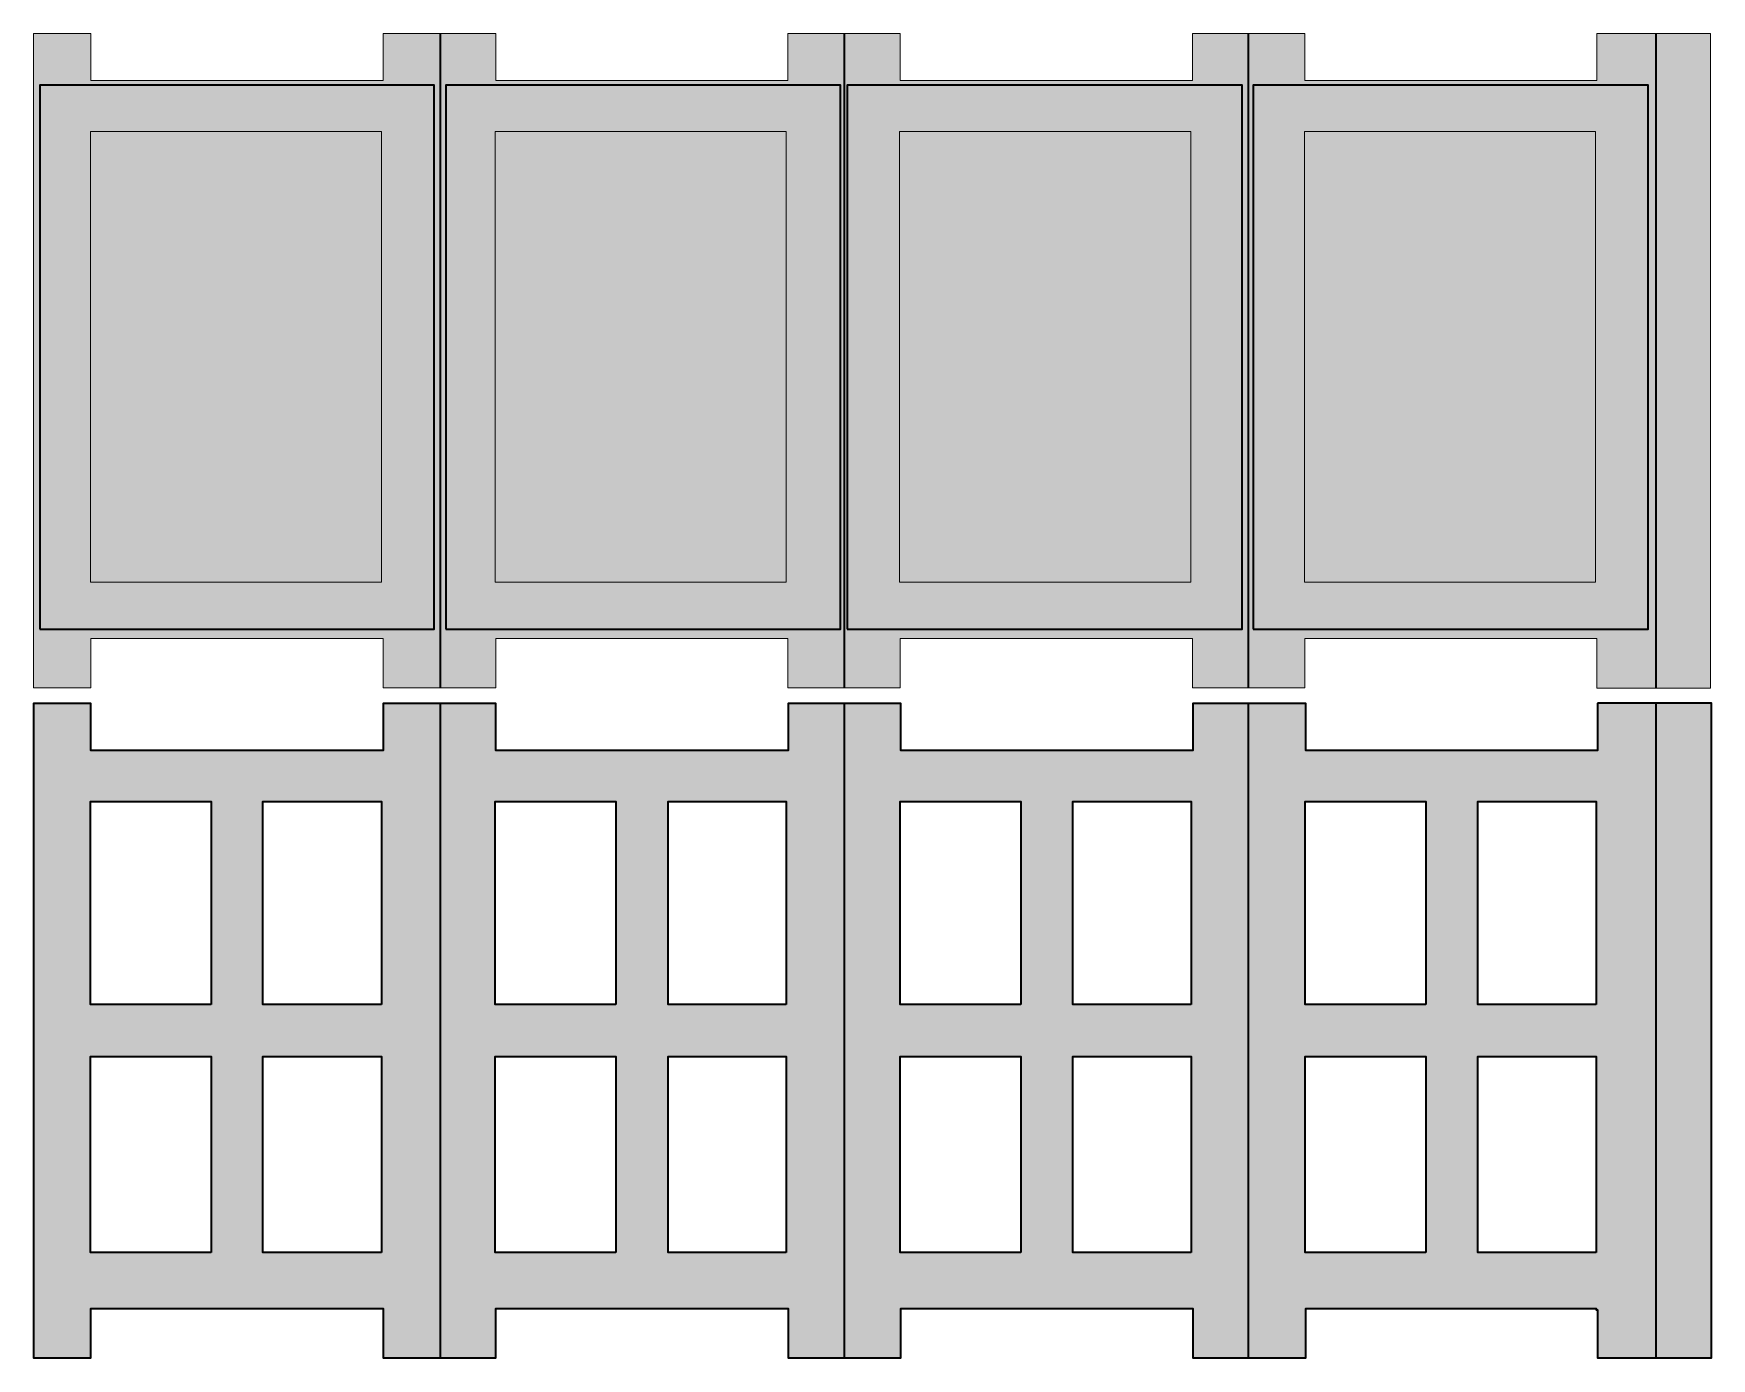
# Model space of a CAD drawing. Header units: inches. Extents: x 0.1 to 10.4, y -16.7 to -0.1.
# Drawn here: x 0.13 to 10.43, y -8.24 to -0.11 of the extents above; entities that cross this region are included whole.
import ezdxf

# ---------------------------------------------------------------- set-up
doc = ezdxf.new("R2010")
doc.units = ezdxf.units.IN
doc.header["$MEASUREMENT"] = 0
for name, color, linetype in [('Layer 1', 7, 'Continuous'), ('Layer 2', 7, 'Continuous'), ('Layer 5', 7, 'Continuous')]:
    doc.layers.add(name, color=color, linetype=linetype)

msp = doc.modelspace()

# ---------------------------------------------------------------- hatches: boundary and pattern name
at = {"layer": 'Layer 1', "true_color": 0x744c28}
h = msp.add_hatch(color=27, dxfattribs=at)
h.dxf.hatch_style = 2
h.paths.add_polyline_path([(10.082, -0.107), (9.729, -0.107), (9.727, -0.107), (9.727, -0.395), (7.935, -0.395), (7.935, -0.107), (7.597, -0.107), (7.583, -0.107), (7.244, -0.107), (7.244, -0.395), (5.45, -0.395), (5.45, -0.107), (5.113, -0.107), (5.098, -0.107), (4.761, -0.107), (4.761, -0.395), (2.967, -0.395), (2.967, -0.107), (2.628, -0.107), (2.615, -0.107), (2.276, -0.107), (2.276, -0.395), (0.482, -0.395), (0.482, -0.107), (0.129, -0.107), (0.129, -0.395), (0.129, -0.418), (0.129, -3.812), (0.129, -3.82), (0.129, -4.123), (0.482, -4.123), (0.482, -3.82), (2.276, -3.82), (2.276, -4.123), (2.615, -4.123), (2.628, -4.123), (2.967, -4.123), (2.967, -3.82), (4.761, -3.82), (4.761, -4.123), (5.098, -4.123), (5.113, -4.123), (5.45, -4.123), (5.45, -3.82), (7.244, -3.82), (7.244, -4.123), (7.583, -4.123), (7.597, -4.123), (7.935, -4.123), (7.935, -3.82), (9.727, -3.82), (9.727, -4.126), (10.426, -4.126), (10.426, -0.107)])
h.paths.add_polyline_path([(2.265, -3.476), (0.478, -3.476), (0.478, -0.708), (2.265, -0.708)])
h.paths.add_polyline_path([(4.75, -3.476), (2.963, -3.476), (2.963, -0.708), (4.75, -0.708)])
h.paths.add_polyline_path([(7.234, -3.476), (5.447, -3.476), (5.447, -0.708), (7.234, -0.708)])
h.paths.add_polyline_path([(9.719, -3.476), (7.932, -3.476), (7.932, -0.708), (9.719, -0.708)])
at = {"layer": 'Layer 2', "true_color": 0x744c28}
h = msp.add_hatch(color=27, dxfattribs=at)
h.dxf.hatch_style = 2
h.paths.add_polyline_path([(9.732, -4.218), (9.732, -4.509), (7.94, -4.509), (7.94, -4.22), (7.6, -4.22), (7.588, -4.22), (7.248, -4.22), (7.248, -4.509), (5.454, -4.509), (5.454, -4.22), (5.114, -4.22), (5.102, -4.22), (4.762, -4.22), (4.762, -4.509), (2.968, -4.509), (2.968, -4.22), (2.628, -4.22), (2.615, -4.22), (2.276, -4.22), (2.276, -4.509), (0.482, -4.509), (0.482, -4.22), (0.129, -4.22), (0.129, -4.509), (0.129, -4.531), (0.129, -7.926), (0.129, -7.934), (0.129, -8.237), (0.482, -8.237), (0.482, -7.934), (2.276, -7.934), (2.276, -8.237), (2.615, -8.237), (2.628, -8.237), (2.968, -8.237), (2.968, -7.934), (4.762, -7.934), (4.762, -8.237), (5.102, -8.237), (5.114, -8.237), (5.454, -8.237), (5.454, -7.934), (7.248, -7.934), (7.248, -8.237), (7.588, -8.237), (7.6, -8.237), (7.94, -8.237), (7.94, -7.934), (9.723, -7.934), (9.723, -7.943), (9.732, -7.943), (9.732, -8.237), (9.734, -8.237), (10.086, -8.237), (10.431, -8.237), (10.431, -4.218)])
h.paths.add_polyline_path([(1.219, -7.59), (0.478, -7.59), (0.478, -6.388), (1.219, -6.388)])
h.paths.add_polyline_path([(1.219, -6.069), (0.478, -6.069), (0.478, -4.822), (1.219, -4.822)])
h.paths.add_polyline_path([(2.265, -7.59), (1.538, -7.59), (1.538, -6.388), (2.265, -6.388)])
h.paths.add_polyline_path([(2.265, -6.069), (1.538, -6.069), (1.538, -4.822), (2.265, -4.822)])
h.paths.add_polyline_path([(3.705, -7.59), (2.964, -7.59), (2.964, -6.388), (3.705, -6.388)])
h.paths.add_polyline_path([(3.705, -6.069), (2.964, -6.069), (2.964, -4.822), (3.705, -4.822)])
h.paths.add_polyline_path([(4.751, -7.59), (4.025, -7.59), (4.025, -6.388), (4.751, -6.388)])
h.paths.add_polyline_path([(4.751, -6.069), (4.025, -6.069), (4.025, -4.822), (4.751, -4.822)])
h.paths.add_polyline_path([(6.191, -7.59), (5.45, -7.59), (5.45, -6.388), (6.191, -6.388)])
h.paths.add_polyline_path([(6.191, -6.069), (5.45, -6.069), (5.45, -4.822), (6.191, -4.822)])
h.paths.add_polyline_path([(7.237, -7.59), (6.511, -7.59), (6.511, -6.388), (7.237, -6.388)])
h.paths.add_polyline_path([(7.237, -6.069), (6.511, -6.069), (6.511, -4.822), (7.237, -4.822)])
h.paths.add_polyline_path([(8.677, -7.59), (7.936, -7.59), (7.936, -6.388), (8.677, -6.388)])
h.paths.add_polyline_path([(8.677, -6.069), (7.936, -6.069), (7.936, -4.822), (8.677, -4.822)])
h.paths.add_polyline_path([(9.723, -7.59), (8.997, -7.59), (8.997, -6.388), (9.723, -6.388)])
h.paths.add_polyline_path([(9.723, -6.069), (8.997, -6.069), (8.997, -4.822), (9.723, -4.822)])
at = {"layer": 'Layer 5', "true_color": 0xe6e7e8}
h = msp.add_hatch(color=254, dxfattribs=at)
h.dxf.hatch_style = 2
h.paths.add_polyline_path([(0.167, -3.764), (2.59, -3.764), (2.59, -0.424), (0.167, -0.424)])
h = msp.add_hatch(color=254, dxfattribs=at)
h.dxf.hatch_style = 2
h.paths.add_polyline_path([(2.66, -3.764), (5.083, -3.764), (5.083, -0.424), (2.66, -0.424)])
h = msp.add_hatch(color=254, dxfattribs=at)
h.dxf.hatch_style = 2
h.paths.add_polyline_path([(5.125, -3.764), (7.549, -3.764), (7.549, -0.424), (5.125, -0.424)])
h = msp.add_hatch(color=254, dxfattribs=at)
h.dxf.hatch_style = 2
h.paths.add_polyline_path([(7.618, -3.764), (10.042, -3.764), (10.042, -0.424), (7.618, -0.424)])

# ---------------------------------------------------------------- linework, layer by layer
at = {"layer": 'Layer 1', "lineweight": 0}
for points in [[(10.082, -0.107), (9.729, -0.107), (9.727, -0.107), (9.727, -0.395), (7.935, -0.395), (7.935, -0.107), (7.597, -0.107), (7.583, -0.107), (7.244, -0.107), (7.244, -0.395), (5.45, -0.395), (5.45, -0.107), (5.113, -0.107), (5.098, -0.107), (4.761, -0.107), (4.761, -0.395), (2.967, -0.395), (2.967, -0.107), (2.628, -0.107), (2.615, -0.107), (2.276, -0.107), (2.276, -0.395), (0.482, -0.395), (0.482, -0.107), (0.129, -0.107), (0.129, -0.395), (0.129, -0.418), (0.129, -3.812), (0.129, -3.82), (0.129, -4.123), (0.482, -4.123), (0.482, -3.82), (2.276, -3.82), (2.276, -4.123), (2.615, -4.123), (2.628, -4.123), (2.967, -4.123), (2.967, -3.82), (4.761, -3.82), (4.761, -4.123), (5.098, -4.123), (5.113, -4.123), (5.45, -4.123), (5.45, -3.82), (7.244, -3.82), (7.244, -4.123), (7.583, -4.123), (7.597, -4.123), (7.935, -4.123), (7.935, -3.82), (9.727, -3.82), (9.727, -4.126), (10.426, -4.126), (10.426, -0.107), (10.082, -0.107)], [(2.265, -3.476), (0.478, -3.476), (0.478, -0.708), (2.265, -0.708), (2.265, -3.476)], [(4.75, -3.476), (2.963, -3.476), (2.963, -0.708), (4.75, -0.708), (4.75, -3.476)], [(7.234, -3.476), (5.447, -3.476), (5.447, -0.708), (7.234, -0.708), (7.234, -3.476)], [(9.719, -3.476), (7.932, -3.476), (7.932, -0.708), (9.719, -0.708), (9.719, -3.476)]]:
    msp.add_lwpolyline(points, dxfattribs=at)
at = {"layer": 'Layer 1', "color": 179, "lineweight": 35, "true_color": 0x231f20}
for points in [[(2.628, -4.123), (2.628, -0.107)], [(5.109, -4.123), (5.109, -0.107)], [(7.589, -4.123), (7.589, -0.107)], [(10.089, -0.107), (10.089, -4.123)]]:
    msp.add_lwpolyline(points, dxfattribs=at)
at = {"layer": 'Layer 2', "color": 179, "lineweight": 35, "true_color": 0x231f20}
for points in [[(9.732, -4.218), (9.732, -4.509), (7.94, -4.509), (7.94, -4.22), (7.6, -4.22), (7.588, -4.22), (7.248, -4.22), (7.248, -4.509), (5.454, -4.509), (5.454, -4.22), (5.114, -4.22), (5.102, -4.22), (4.762, -4.22), (4.762, -4.509), (2.968, -4.509), (2.968, -4.22), (2.628, -4.22), (2.615, -4.22), (2.276, -4.22), (2.276, -4.509), (0.482, -4.509), (0.482, -4.22), (0.129, -4.22), (0.129, -4.509), (0.129, -4.531), (0.129, -7.926), (0.129, -7.934), (0.129, -8.237), (0.482, -8.237), (0.482, -7.934), (2.276, -7.934), (2.276, -8.237), (2.615, -8.237), (2.628, -8.237), (2.968, -8.237), (2.968, -7.934), (4.762, -7.934), (4.762, -8.237), (5.102, -8.237), (5.114, -8.237), (5.454, -8.237), (5.454, -7.934), (7.248, -7.934), (7.248, -8.237), (7.588, -8.237), (7.6, -8.237), (7.94, -8.237), (7.94, -7.934), (9.723, -7.934), (9.723, -7.943), (9.732, -7.943), (9.732, -8.237), (9.734, -8.237), (10.086, -8.237), (10.431, -8.237), (10.431, -4.218), (9.732, -4.218)], [(2.628, -8.241), (2.628, -4.225)], [(5.109, -8.241), (5.109, -4.225)], [(7.589, -8.241), (7.589, -4.225)], [(10.089, -4.225), (10.089, -8.241)], [(1.219, -6.069), (0.478, -6.069), (0.478, -4.822), (1.219, -4.822), (1.219, -6.069)], [(2.265, -6.069), (1.538, -6.069), (1.538, -4.822), (2.265, -4.822), (2.265, -6.069)], [(3.705, -6.069), (2.964, -6.069), (2.964, -4.822), (3.705, -4.822), (3.705, -6.069)], [(4.751, -6.069), (4.025, -6.069), (4.025, -4.822), (4.751, -4.822), (4.751, -6.069)], [(6.191, -6.069), (5.45, -6.069), (5.45, -4.822), (6.191, -4.822), (6.191, -6.069)], [(7.237, -6.069), (6.511, -6.069), (6.511, -4.822), (7.237, -4.822), (7.237, -6.069)], [(8.677, -6.069), (7.936, -6.069), (7.936, -4.822), (8.677, -4.822), (8.677, -6.069)], [(9.723, -6.069), (8.997, -6.069), (8.997, -4.822), (9.723, -4.822), (9.723, -6.069)], [(1.219, -7.59), (0.478, -7.59), (0.478, -6.388), (1.219, -6.388), (1.219, -7.59)], [(2.265, -7.59), (1.538, -7.59), (1.538, -6.388), (2.265, -6.388), (2.265, -7.59)], [(3.705, -7.59), (2.964, -7.59), (2.964, -6.388), (3.705, -6.388), (3.705, -7.59)], [(4.751, -7.59), (4.025, -7.59), (4.025, -6.388), (4.751, -6.388), (4.751, -7.59)], [(6.191, -7.59), (5.45, -7.59), (5.45, -6.388), (6.191, -6.388), (6.191, -7.59)], [(7.237, -7.59), (6.511, -7.59), (6.511, -6.388), (7.237, -6.388), (7.237, -7.59)], [(8.677, -7.59), (7.936, -7.59), (7.936, -6.388), (8.677, -6.388), (8.677, -7.59)], [(9.723, -7.59), (8.997, -7.59), (8.997, -6.388), (9.723, -6.388), (9.723, -7.59)]]:
    msp.add_lwpolyline(points, dxfattribs=at)
at = {"layer": 'Layer 5', "color": 179, "lineweight": 35, "true_color": 0x231f20}
for points in [[(0.167, -3.764), (2.59, -3.764), (2.59, -0.424), (0.167, -0.424), (0.167, -3.764)], [(2.66, -3.764), (5.083, -3.764), (5.083, -0.424), (2.66, -0.424), (2.66, -3.764)], [(5.125, -3.764), (7.549, -3.764), (7.549, -0.424), (5.125, -0.424), (5.125, -3.764)], [(7.618, -3.764), (10.042, -3.764), (10.042, -0.424), (7.618, -0.424), (7.618, -3.764)]]:
    msp.add_lwpolyline(points, dxfattribs=at)

doc.saveas('drawing.dxf')
